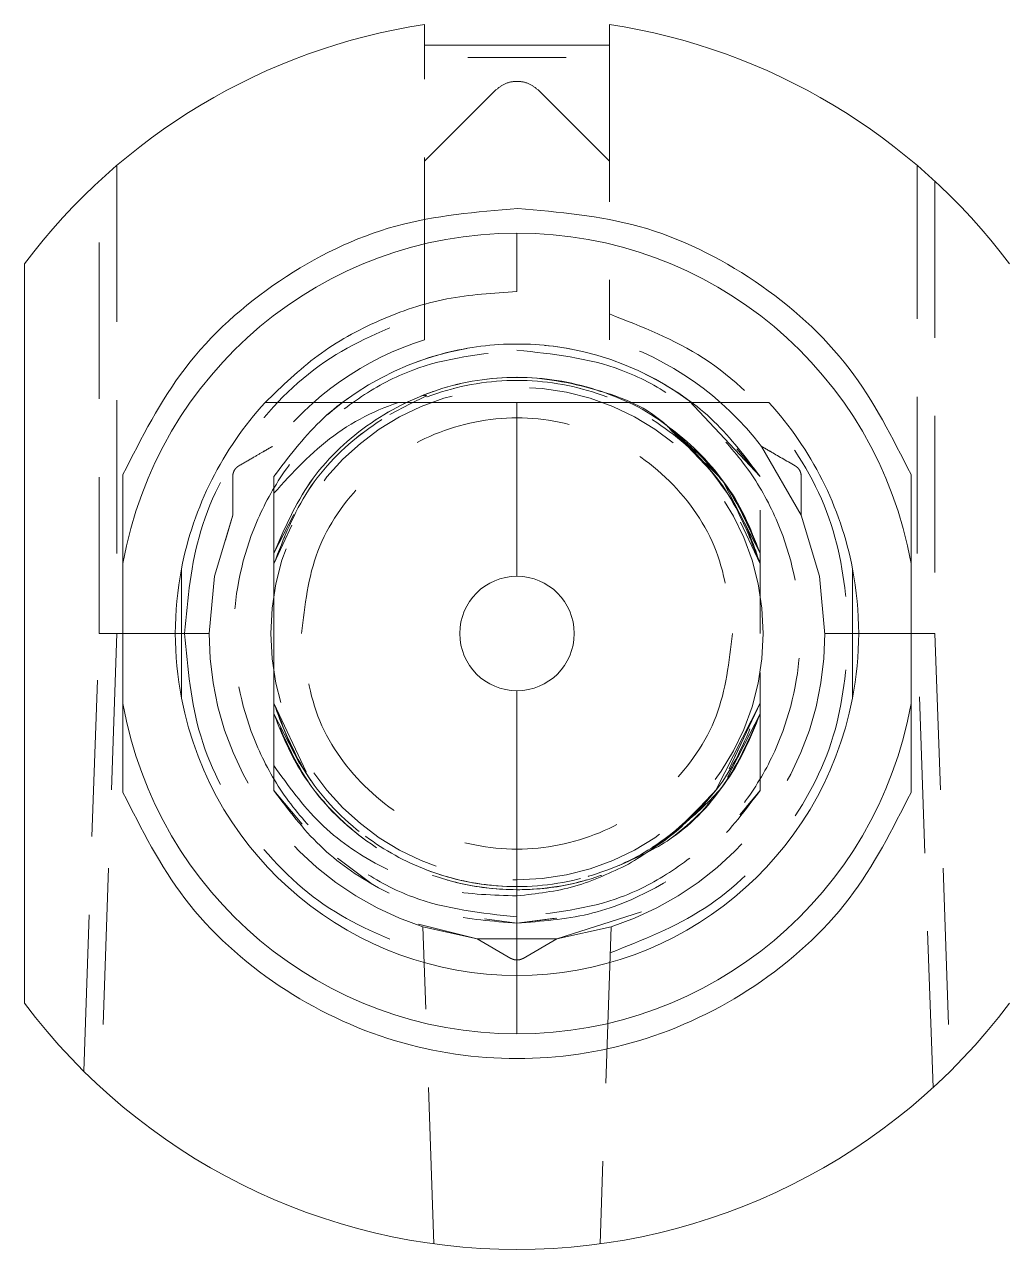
# Model space of a CAD drawing. Header units: millimetres. Extents: x 5 to 589, y 5 to 415.
# Drawn here: x 468.55 to 476.55, y 184.38 to 194.33 of the extents above; entities that cross this region are included whole.
import ezdxf

# ---------------------------------------------------------------- set-up
doc = ezdxf.new("R2010")
doc.units = ezdxf.units.MM
doc.linetypes.add('HIDDEN', pattern=[1.905, 1.27, -0.635])

msp = doc.modelspace()

# ---------------------------------------------------------------- linework, layer by layer
at = {"color": 7, "linetype": 'Continuous', "lineweight": 15}
for p, q in [((471.7969, 194.3273), (471.7969, 194.1589)), ((473.2969, 194.3273), (473.2969, 194.1589)), ((473.2969, 194.1589), (471.7969, 194.1589)), ((472.5469, 192.6339), (472.5469, 192.1589)), ((468.5469, 192.3839), (468.5469, 186.3839)), ((472.5469, 189.8487), (472.5469, 191.2589)), ((472.5469, 186.6089), (472.5469, 188.9191)), ((472.5469, 186.6089), (472.5469, 186.1339))]:
    msp.add_line(p, q, dxfattribs=at)
at = {"color": 7, "linetype": 'HIDDEN', "lineweight": 0}
for p, q in [((471.7969, 191.9776), (471.7969, 194.1589)), ((473.2969, 194.1589), (473.2969, 191.9776)), ((471.7969, 193.2187), (472.3701, 193.792)), ((472.7237, 193.792), (473.2969, 193.2187)), ((469.2969, 193.1836), (469.2969, 190.0342)), ((475.7969, 190.0342), (475.7969, 193.1836)), ((469.1526, 189.3839), (469.1526, 193.0552)), ((475.9413, 193.0552), (475.9413, 189.3839)), ((473.9446, 191.2731), (474.5219, 190.6574)), ((474.5219, 190.6574), (474.3331, 190.8827)), ((474.5324, 190.903), (474.8053, 190.7455)), ((474.8553, 190.3438), (474.5324, 190.903)), ((470.2386, 190.3438), (470.2386, 190.6589)), ((470.5719, 190.6574), (470.5719, 189.6991)), ((474.2279, 190.6065), (474.5219, 190.0348)), ((474.228, 190.6065), (474.5219, 190.0348)), ((470.2386, 190.3438), (470.1805, 190.1416)), ((470.5719, 190.3848), (470.5719, 190.0348)), ((470.5719, 190.0348), (470.5719, 190.3848)), ((470.7338, 190.3496), (470.5719, 190.0348)), ((474.5219, 190.3848), (474.5219, 190.0348)), ((470.5719, 189.9499), (470.7195, 190.2628)), ((470.7195, 190.2628), (470.5719, 189.9499)), ((474.3621, 190.2889), (474.5219, 189.9499)), ((474.5219, 189.9499), (474.3621, 190.2889)), ((474.5219, 190.0348), (474.398, 190.2759)), ((474.5219, 189.6991), (474.5219, 189.9499)), ((470.5719, 189.6991), (470.5719, 189.0687)), ((474.5219, 189.4655), (474.5219, 189.6991)), ((474.5219, 189.3839), (474.5219, 189.652)), ((469.0284, 185.8314), (469.1525, 189.3839)), ((469.2969, 189.3839), (469.1526, 189.3839)), ((469.2969, 189.3839), (469.1682, 185.6982)), ((469.2969, 189.3839), (469.8469, 189.3839)), ((470.0469, 189.3839), (469.8469, 189.3839)), ((475.2469, 189.3839), (475.0469, 189.3839)), ((475.2469, 189.3839), (475.7969, 189.3839)), ((475.9256, 185.6982), (475.7969, 189.3839)), ((475.7969, 189.3839), (475.9413, 189.3839)), ((475.9413, 189.3839), (476.0654, 185.8314)), ((470.5719, 189.0687), (470.5719, 188.3113)), ((474.5219, 188.8179), (474.5219, 189.0687)), ((475.2719, 188.8595), (475.2719, 188.8595)), ((470.5719, 188.733), (470.5719, 188.1104)), ((470.5719, 188.3113), (470.5719, 188.733)), ((470.5719, 188.733), (470.7794, 188.3295)), ((470.8344, 188.2614), (470.572, 188.8179)), ((470.572, 188.8179), (470.8344, 188.2614)), ((470.8344, 188.2614), (470.572, 188.8179)), ((470.572, 188.8179), (470.8344, 188.2614)), ((474.5219, 188.8179), (474.1607, 188.1124)), ((474.5219, 188.733), (474.2576, 188.219)), ((474.2576, 188.219), (474.5219, 188.733)), ((474.5219, 188.733), (474.2576, 188.219)), ((474.5219, 188.8179), (474.271, 188.2858)), ((474.271, 188.2858), (474.5219, 188.8179)), ((474.5219, 188.8179), (474.271, 188.2858)), ((474.271, 188.2858), (474.5219, 188.8179)), ((474.2921, 188.286), (474.5219, 188.733)), ((474.5219, 188.8179), (474.3004, 188.348)), ((474.3004, 188.3481), (474.5219, 188.8179)), ((474.5219, 188.1104), (474.5219, 188.733)), ((474.5219, 188.383), (474.5219, 188.1104)), ((470.5719, 188.1104), (470.8011, 187.8369)), ((474.3565, 187.9129), (474.5219, 188.1104)), ((474.4052, 187.971), (474.5219, 188.1104)), ((471.0903, 187.5594), (471.3719, 187.3487)), ((472.282, 187.0671), (472.5469, 187.0339)), ((472.5469, 187.0339), (472.8706, 187.0745)), ((472.5469, 187.0339), (472.8572, 187.0728)), ((472.8698, 186.9048), (473.5579, 187.125)), ((471.7461, 187.0239), (472.2241, 186.9048)), ((471.8719, 184.4297), (471.782, 187.0038)), ((472.2241, 186.9048), (471.782, 187.0038)), ((473.3118, 187.0038), (472.8698, 186.9048)), ((473.3118, 187.0038), (473.2219, 184.4297)), ((472.4969, 186.7473), (472.2241, 186.9048)), ((472.2241, 186.9048), (472.8698, 186.9048)), ((472.8698, 186.9048), (472.5969, 186.7473))]:
    msp.add_line(p, q, dxfattribs=at)
at = {"color": 7, "linetype": 'HIDDEN', "lineweight": 0, "flags": 128}
for points in [[(471.7708, 191.3131), (471.7994, 191.3169), (471.8084, 191.317), (471.8097, 191.3167), (471.8105, 191.3164), (471.8107, 191.3162), (471.8107, 191.3162), (471.8107, 191.3161), (471.8108, 191.3161), (471.8108, 191.3161), (471.8108, 191.3161), (471.8108, 191.3161), (471.8108, 191.3162), (471.8107, 191.3164), (471.8107, 191.3165), (471.8107, 191.3165), (471.8107, 191.3165), (471.8107, 191.3165), (471.8107, 191.3165), (471.8107, 191.3164), (471.8108, 191.3162), (471.8108, 191.316), (471.8109, 191.3159), (471.8109, 191.3159), (471.8109, 191.3158), (471.8109, 191.3158), (471.8109, 191.3158), (471.8109, 191.3158), (471.8109, 191.3155), (471.8108, 191.3151), (471.8105, 191.3145), (471.8075, 191.3118), (471.678, 191.2476), (471.515, 191.1604)], [(470.5719, 190.6574), (470.5719, 190.6574)], [(470.5719, 190.6574), (470.5719, 190.6574)], [(470.5719, 190.6574), (470.5719, 190.6574)], [(470.5719, 190.6574), (470.5719, 190.6574)], [(470.5719, 190.6574), (470.5719, 190.6574)], [(470.5719, 190.6574), (470.5719, 190.6574)], [(470.5719, 190.6574), (470.5719, 190.6574)], [(470.5719, 190.6574), (470.5719, 190.6574)], [(474.5219, 190.6574), (474.5219, 190.6574)], [(470.0469, 189.3839), (470.0907, 189.8495), (470.2386, 190.3438)], [(474.8553, 190.3438), (475.0032, 189.8495), (475.0469, 189.3754)], [(474.5219, 189.9499), (474.5219, 189.9499)], [(474.5219, 189.9499), (474.5219, 189.9499)], [(474.5219, 189.9499), (474.5219, 189.9499)], [(474.5219, 189.9499), (474.5219, 189.9499)], [(474.5219, 189.9499), (474.5219, 189.9499)], [(470.5719, 189.6991), (470.5719, 189.6991)], [(470.5719, 189.0687), (470.5719, 189.0687)], [(474.5219, 188.8179), (474.5219, 188.8179)], [(474.5219, 188.8179), (474.5219, 188.8179)], [(474.5219, 188.8179), (474.5219, 188.8179)], [(474.5219, 188.8179), (474.5219, 188.8179)], [(474.5219, 188.8179), (474.5219, 188.8179)], [(474.5219, 188.8179), (474.5219, 188.8179)], [(474.5219, 188.8179), (474.5219, 188.8179)], [(474.5219, 188.8179), (474.5219, 188.8179)], [(470.7677, 188.3567), (470.7677, 188.3567)], [(470.5719, 188.1104), (470.5719, 188.1104)], [(470.5719, 188.1104), (470.5719, 188.1104)], [(470.5719, 188.1104), (470.5719, 188.1104)], [(470.5719, 188.1104), (470.5719, 188.1104)], [(470.5719, 188.1104), (470.5719, 188.1104)], [(470.5719, 188.1104), (470.5719, 188.1104)], [(470.5719, 188.1104), (470.5719, 188.1104)], [(474.5219, 188.1104), (474.5219, 188.1104)], [(471.5197, 187.6047), (471.5197, 187.6047)]]:
    msp.add_lwpolyline(points, dxfattribs=at)
at = {"color": 7, "linetype": 'HIDDEN', "lineweight": 0}
msp.add_circle((472.5469, 189.3839), 2, dxfattribs=at)
at = {"color": 7, "linetype": 'Continuous', "lineweight": 15}
for radius, start, end in [(5, 98.62693, 143.1301), (5, 36.8699, 81.37307), (3.25, 90, 169.93673), (3.25, 10.06327, 90), (2.775, 137.49336, 169.10705), (2.775, 10.89324, 42.50663), (2.775, 169.10668, 190.89376), (0.4648, 90, 270), (0.4648, 270, 90), (2.775, 349.10676, 10.89295), (2.775, 190.89295, 270), (2.775, 270, 349.10705), (3.25, 190.06327, 270), (3.25, 270, 349.93673), (5, 216.8699, 323.1301)]:
    msp.add_arc((472.5469, 189.3839), radius, start, end, dxfattribs=at)
at = {"color": 7, "linetype": 'HIDDEN', "lineweight": 0}
for radius, start, end in [(2.5, 107.4576, 142.57976), (2.35, 53.50581, 147.18508), (2.5, 37.42024, 72.5424), (2.5, 180, 252.18431), (2.5, 287.81569, 0)]:
    msp.add_arc((472.5469, 189.3839), radius, start, end, dxfattribs=at)
for points, knots in [([(472.1469, 194.0589), (472.1529, 194.0589), (472.165, 194.0589), (472.2575, 194.0589), (472.3897, 194.0589), (472.5469, 194.0589), (472.7042, 194.0589), (472.8364, 194.0589), (472.9289, 194.0589), (472.9409, 194.0589), (472.9469, 194.0589)], [0, 0, 0, 0, 0.124999, 0.249999, 0.375001, 0.499994, 0.624999, 0.750001, 0.875001, 1, 1, 1, 1]), ([(472.3701, 193.792), (472.396, 193.8125), (472.4476, 193.8535), (472.5469, 193.871), (472.6462, 193.8535), (472.6979, 193.8125), (472.7237, 193.792)], [0, 0, 0, 0, 0.249998, 0.499981, 0.750002, 1, 1, 1, 1]), ([(469.8469, 189.3839), (469.8727, 189.6665), (469.9257, 190.247), (470.3534, 191.033), (470.9897, 191.6622), (471.5326, 191.8744), (471.7969, 191.9776)], [0, 0, 0, 0, 0.2433925, 0.499999, 0.756606, 1, 1, 1, 1]), ([(471.7969, 191.9776), (471.7969, 191.9498), (471.7969, 191.8946), (471.7969, 191.8264), (471.7969, 191.7774), (471.7969, 191.7716), (471.7969, 191.7687)], [0, 0, 0, 0, 0.258622, 0.513616, 0.756093, 1, 1, 1, 1]), ([(473.2969, 191.9776), (473.5612, 191.8744), (474.1042, 191.6622), (474.7404, 191.033), (475.1682, 190.247), (475.2211, 189.6665), (475.2469, 189.3839)], [0, 0, 0, 0, 0.243394, 0.500001, 0.756608, 1, 1, 1, 1]), ([(473.2969, 191.9776), (473.2969, 191.9499), (473.2969, 191.8948), (473.2969, 191.8266), (473.2969, 191.7774), (473.2969, 191.7716), (473.2969, 191.7687)], [0, 0, 0, 0, 0.2581049, 0.5126007, 0.7555952, 1, 1, 1, 1]), ([(474.5219, 190.6574), (474.4041, 190.814), (474.1685, 191.1272), (473.6818, 191.4679), (473.1336, 191.6852), (472.5469, 191.7583), (471.9602, 191.6851), (471.412, 191.4679), (470.9254, 191.1272), (470.6897, 190.814), (470.5719, 190.6574)], [0, 0, 0, 0, 0.124998, 0.249999, 0.374998, 0.500001, 0.625, 0.749999, 0.875, 1, 1, 1, 1]), ([(472.5469, 187.0839), (472.2577, 187.1148), (471.8112, 187.1625), (471.2751, 187.4488), (470.9096, 187.746), (470.6104, 188.112), (470.3331, 188.648), (470.1911, 189.3839), (470.3331, 190.1196), (470.6104, 190.6556), (470.9094, 191.0216), (471.2749, 191.3189), (471.8111, 191.6053), (472.2577, 191.653), (472.5469, 191.6839)], [0, 0, 0, 0, 0.1197204, 0.1848231, 0.2499997, 0.3151022, 0.3802786, 0.5000001, 0.6197215, 0.6848242, 0.7500001, 0.8151031, 0.8802795, 1, 1, 1, 1]), ([(472.5469, 191.6839), (472.8361, 191.653), (473.2826, 191.6053), (473.8188, 191.319), (474.1842, 191.0218), (474.4834, 190.6558), (474.7607, 190.1198), (474.9027, 189.3839), (474.7608, 188.6481), (474.4835, 188.1121), (474.1845, 187.7462), (473.8189, 187.4489), (473.2828, 187.1625), (472.8361, 187.1148), (472.5469, 187.0839)], [0, 0, 0, 0, 0.119722, 0.184824, 0.250001, 0.315103, 0.380279, 0.5, 0.619721, 0.684824, 0.749999, 0.815102, 0.880278, 1, 1, 1, 1]), ([(473.7851, 191.0495), (473.7786, 191.056), (473.6197, 191.2158), (473.1882, 191.3841), (472.5497, 191.5005), (471.8945, 191.3943), (471.3106, 191.096), (470.832, 190.6345), (470.6586, 190.2347), (470.5719, 190.0348)], [0, 0, 0, 0, 0.006977, 0.17248, 0.337983, 0.503489, 0.668991, 0.834497, 1, 1, 1, 1]), ([(470.5719, 190.0348), (470.6586, 190.2347), (470.832, 190.6346), (471.3105, 191.0959), (471.8949, 191.3948), (472.5483, 191.4988), (473.1935, 191.3904), (473.7064, 191.157), (473.9305, 190.9124), (474.0078, 190.828)], [0, 0, 0, 0, 0.153218, 0.306436, 0.459656, 0.612872, 0.766091, 0.919308, 1, 1, 1, 1]), ([(474.0769, 190.7593), (473.9782, 190.8686), (473.7338, 191.1394), (473.1944, 191.3916), (472.548, 191.4985), (471.895, 191.3949), (471.3105, 191.0959), (470.8321, 190.6346), (470.6586, 190.2347), (470.5719, 190.0348)], [0, 0, 0, 0, 0.101377, 0.251149, 0.40092, 0.550688, 0.700459, 0.85023, 1, 1, 1, 1]), ([(470.5719, 190.0348), (470.6587, 190.2347), (470.8321, 190.6346), (471.3105, 191.0958), (471.895, 191.3948), (472.548, 191.4984), (473.1945, 191.3917), (473.7378, 191.1368), (473.9851, 190.8623), (474.0868, 190.7494)], [0, 0, 0, 0, 0.149286, 0.298575, 0.447861, 0.597148, 0.746437, 0.895723, 1, 1, 1, 1]), ([(470.5719, 190.0348), (470.6587, 190.2347), (470.8321, 190.6346), (471.3105, 191.0958), (471.895, 191.3948), (472.548, 191.4984), (473.1944, 191.3916), (473.7346, 191.1388), (473.9796, 190.8672), (474.0789, 190.7572)], [0, 0, 0, 0, 0.149669, 0.29934, 0.449008, 0.598676, 0.748348, 0.898016, 1, 1, 1, 1]), ([(474.5219, 190.0348), (474.4352, 190.2347), (474.2618, 190.6346), (473.7834, 191.0958), (473.1986, 191.3951), (472.5469, 191.4975), (471.8953, 191.3951), (471.3104, 191.0958), (470.8321, 190.6346), (470.6587, 190.2347), (470.5719, 190.0348)], [0, 0, 0, 0, 0.125, 0.250001, 0.375, 0.499999, 0.625001, 0.749999, 0.875, 1, 1, 1, 1]), ([(470.5719, 189.9499), (470.6528, 190.1567), (470.8147, 190.5704), (471.2912, 191.0526), (471.8829, 191.3665), (472.5469, 191.4743), (473.2109, 191.3666), (473.8027, 191.0526), (474.2792, 190.5704), (474.441, 190.1567), (474.5219, 189.9499)], [0, 0, 0, 0, 0.1250004, 0.2499997, 0.3749994, 0.4999991, 0.6250013, 0.7499991, 0.8750008, 1, 1, 1, 1]), ([(474.5219, 189.9499), (474.441, 190.1567), (474.2792, 190.5704), (473.8027, 191.0526), (473.2109, 191.3666), (472.5469, 191.4743), (471.8829, 191.3665), (471.2912, 191.0526), (470.8147, 190.5704), (470.6528, 190.1567), (470.5719, 189.9499)], [0, 0, 0, 0, 0.124999, 0.250001, 0.374999, 0.500001, 0.625001, 0.75, 0.875, 1, 1, 1, 1]), ([(470.572, 189.9499), (470.6529, 190.1567), (470.8147, 190.5704), (471.2912, 191.0526), (471.8829, 191.3665), (472.5469, 191.4743), (473.2109, 191.3665), (473.8027, 191.0526), (474.2791, 190.5704), (474.441, 190.1567), (474.5219, 189.9499)], [0, 0, 0, 0, 0.125, 0.25, 0.374999, 0.499998, 0.625, 0.749999, 0.874999, 1, 1, 1, 1]), ([(474.5219, 189.9499), (474.441, 190.1567), (474.2791, 190.5704), (473.8027, 191.0526), (473.2109, 191.3665), (472.5469, 191.4743), (471.8829, 191.3665), (471.2912, 191.0526), (470.8147, 190.5704), (470.6529, 190.1567), (470.572, 189.9499)], [0, 0, 0, 0, 0.125001, 0.250001, 0.375, 0.500002, 0.625001, 0.75, 0.875, 1, 1, 1, 1]), ([(470.572, 189.9499), (470.6529, 190.1567), (470.8147, 190.5704), (471.2912, 191.0526), (471.8829, 191.3665), (472.5469, 191.4743), (473.2109, 191.3665), (473.8027, 191.0526), (474.2791, 190.5704), (474.441, 190.1567), (474.5219, 189.9499)], [0, 0, 0, 0, 0.125001, 0.25, 0.375, 0.499999, 0.625, 0.75, 0.874999, 1, 1, 1, 1]), ([(474.5219, 189.9499), (474.441, 190.1567), (474.2791, 190.5704), (473.8027, 191.0526), (473.2109, 191.3665), (472.5469, 191.4743), (471.8829, 191.3665), (471.2912, 191.0526), (470.8147, 190.5704), (470.6529, 190.1567), (470.572, 189.9499)], [0, 0, 0, 0, 0.125001, 0.25, 0.375, 0.500001, 0.625, 0.75, 0.874999, 1, 1, 1, 1]), ([(470.5719, 190.5229), (470.7246, 190.6897), (471.0302, 191.0235), (471.4825, 191.2376), (471.7352, 191.3038), (471.7708, 191.3131)], [0, 0, 0, 0, 0.461834, 0.924147, 1, 1, 1, 1]), ([(470.7969, 189.3839), (470.8232, 189.6129), (470.8759, 190.071), (471.2805, 190.6536), (471.859, 191.0428), (472.5469, 191.1795), (473.2349, 191.0428), (473.8133, 190.6535), (474.218, 190.071), (474.2706, 189.6129), (474.2969, 189.3839)], [0, 0, 0, 0, 0.125, 0.249999, 0.375, 0.499999, 0.625, 0.749999, 0.875, 1, 1, 1, 1]), ([(474.1088, 190.7186), (474.0222, 190.8107), (473.9205, 190.9189), (473.807, 191.023), (473.7874, 191.0449), (473.7836, 191.0518), (473.7832, 191.0542), (473.7834, 191.0551), (473.7836, 191.0555), (473.7837, 191.0556)], [0, 0, 0, 0, 0.8053592, 0.9459529, 0.9826857, 0.9932367, 0.9969225, 0.9985076, 1, 1, 1, 1]), ([(473.7837, 191.0556), (473.9463, 190.9141), (474.2715, 190.6311), (474.4385, 190.2336), (474.5219, 190.0348)], [0, 0, 0, 0, 0.499999, 1, 1, 1, 1]), ([(470.5614, 190.903), (470.5604, 190.9025), (470.5583, 190.9012), (470.5369, 190.8889), (470.4847, 190.8587), (470.3976, 190.8085), (470.3268, 190.7676), (470.2886, 190.7455)], [0, 0, 0, 0, 0.074115, 0.154927, 0.359909, 0.653707, 1, 1, 1, 1]), ([(474.0078, 190.828), (474.0845, 190.7588), (474.3231, 190.5437), (474.4415, 190.2406), (474.5219, 190.0348)], [0, 0, 0, 0, 0.321279, 1, 1, 1, 1]), ([(474.8053, 190.7455), (474.7342, 190.7865), (474.6404, 190.8407), (474.5569, 190.8889), (474.5355, 190.9013), (474.5334, 190.9025), (474.5324, 190.903)], [0, 0, 0, 0, 0.6387149, 0.8437532, 0.9250037, 1, 1, 1, 1]), ([(470.2386, 190.6589), (470.2392, 190.6676), (470.2405, 190.685), (470.2511, 190.7094), (470.2669, 190.7308), (470.2813, 190.7406), (470.2886, 190.7455)], [0, 0, 0, 0, 0.2508027, 0.5000302, 0.7492039, 1, 1, 1, 1]), ([(470.2886, 190.7455), (470.2821, 190.7414), (470.2732, 190.7358), (470.261, 190.7224), (470.2557, 190.715), (470.2522, 190.7095), (470.249, 190.7036), (470.2451, 190.6951), (470.2393, 190.6773), (470.2389, 190.6667), (470.2386, 190.6589)], [0, 0, 0, 0, 0.300126, 0.406681, 0.452586, 0.495881, 0.540085, 0.586731, 0.694529, 1, 1, 1, 1]), ([(474.5219, 189.9499), (474.4737, 190.0891), (474.3773, 190.3675), (474.1983, 190.6016), (474.1088, 190.7186)], [0, 0, 0, 0, 0.5000023, 1, 1, 1, 1]), ([(474.5219, 189.9499), (474.4737, 190.0891), (474.3773, 190.3675), (474.1983, 190.6016), (474.1088, 190.7186)], [0, 0, 0, 0, 0.499994, 1, 1, 1, 1]), ([(474.8053, 190.7455), (474.8125, 190.7406), (474.8269, 190.7308), (474.8428, 190.7094), (474.8533, 190.685), (474.8546, 190.6676), (474.8553, 190.6589)], [0, 0, 0, 0, 0.250796, 0.49997, 0.749197, 1, 1, 1, 1]), ([(474.8553, 190.6589), (474.855, 190.6666), (474.8546, 190.677), (474.849, 190.6943), (474.8453, 190.7026), (474.8422, 190.7084), (474.8388, 190.7141), (474.8334, 190.7217), (474.8209, 190.7357), (474.8119, 190.7413), (474.8053, 190.7455)], [0, 0, 0, 0, 0.3001491, 0.4066803, 0.4526059, 0.4959047, 0.5401114, 0.5867217, 0.6945654, 1, 1, 1, 1]), ([(470.2386, 190.6589), (470.2386, 190.5769), (470.2386, 190.4685), (470.2386, 190.372), (470.2386, 190.3474), (470.2386, 190.345), (470.2386, 190.3438)], [0, 0, 0, 0, 0.638672, 0.84374, 0.924997, 1, 1, 1, 1]), ([(474.8553, 190.6589), (474.8553, 190.5769), (474.8553, 190.4685), (474.8553, 190.372), (474.8553, 190.3474), (474.8553, 190.345), (474.8553, 190.3438)], [0, 0, 0, 0, 0.638716, 0.843746, 0.925, 1, 1, 1, 1]), ([(470.5719, 190.0348), (470.5719, 190.0132), (470.5719, 189.9851), (470.5719, 189.9579), (470.5719, 189.951), (470.5719, 189.9502), (470.5719, 189.9499)], [0, 0, 0, 0, 0.659337, 0.855288, 0.930508, 1, 1, 1, 1]), ([(470.5719, 189.9499), (470.5719, 189.9502), (470.5719, 189.951), (470.5719, 189.9578), (470.5719, 189.9845), (470.5719, 190.013), (470.5719, 190.0348)], [0, 0, 0, 0, 0.068838, 0.145316, 0.344692, 1, 1, 1, 1]), ([(470.5719, 190.0348), (470.5719, 190.0131), (470.5719, 189.9851), (470.5719, 189.9578), (470.5719, 189.951), (470.5719, 189.9502), (470.5719, 189.9499)], [0, 0, 0, 0, 0.65957, 0.855371, 0.930532, 1, 1, 1, 1]), ([(474.5219, 189.9499), (474.5219, 189.9503), (474.5219, 189.951), (474.5219, 189.9579), (474.5219, 189.9845), (474.5219, 190.013), (474.5219, 190.0348)], [0, 0, 0, 0, 0.068892, 0.145446, 0.344942, 1, 1, 1, 1]), ([(474.5219, 190.0348), (474.5219, 190.0132), (474.5219, 189.9851), (474.5219, 189.9579), (474.5219, 189.951), (474.5219, 189.9502), (474.5219, 189.9499)], [0, 0, 0, 0, 0.659484, 0.855327, 0.930517, 1, 1, 1, 1]), ([(469.8469, 189.3839), (469.8726, 189.1019), (469.9253, 188.5227), (470.3512, 187.7381), (470.9848, 187.1092), (471.526, 186.8961), (471.7894, 186.7923)], [0, 0, 0, 0, 0.243423, 0.500001, 0.756578, 1, 1, 1, 1]), ([(474.2969, 189.3839), (474.2706, 189.1549), (474.218, 188.6968), (473.8133, 188.1142), (473.2349, 187.725), (472.5469, 187.5883), (471.859, 187.725), (471.2805, 188.1142), (470.8759, 188.6968), (470.8232, 189.1549), (470.7969, 189.3839)], [0, 0, 0, 0, 0.125, 0.250001, 0.375, 0.500001, 0.625, 0.750001, 0.875, 1, 1, 1, 1]), ([(473.3044, 186.7923), (473.5679, 186.8961), (474.109, 187.1092), (474.7426, 187.7381), (475.1685, 188.5227), (475.2212, 189.1019), (475.2469, 189.3839)], [0, 0, 0, 0, 0.243423, 0.499999, 0.756578, 1, 1, 1, 1]), ([(470.5719, 188.8179), (470.5719, 188.8175), (470.5719, 188.8168), (470.5719, 188.8099), (470.5719, 188.7833), (470.5719, 188.7548), (470.5719, 188.733)], [0, 0, 0, 0, 0.0688631, 0.145383, 0.3448321, 1, 1, 1, 1]), ([(470.5719, 188.8179), (470.5719, 188.8175), (470.5719, 188.8167), (470.5719, 188.8099), (470.5719, 188.7833), (470.5719, 188.7548), (470.5719, 188.733)], [0, 0, 0, 0, 0.068951, 0.145559, 0.345134, 1, 1, 1, 1]), ([(470.5719, 188.733), (470.5719, 188.7546), (470.5719, 188.7827), (470.5719, 188.8099), (470.5719, 188.8168), (470.5719, 188.8176), (470.5719, 188.8179)], [0, 0, 0, 0, 0.659579, 0.855417, 0.930573, 1, 1, 1, 1]), ([(474.1607, 188.1124), (474.0326, 187.9741), (473.7765, 187.6974), (473.268, 187.4341), (472.7141, 187.3098), (472.1456, 187.3426), (471.607, 187.5275), (471.1414, 187.8522), (470.7704, 188.2884), (470.6381, 188.6414), (470.5719, 188.8179)], [0, 0, 0, 0, 0.124999, 0.250001, 0.375, 0.500001, 0.624999, 0.750001, 0.875001, 1, 1, 1, 1]), ([(470.5719, 188.8179), (470.6529, 188.6111), (470.8147, 188.1974), (471.2912, 187.7152), (471.8829, 187.4012), (472.5469, 187.2935), (473.211, 187.4012), (473.8027, 187.7152), (474.2792, 188.1974), (474.441, 188.6111), (474.5219, 188.8179)], [0, 0, 0, 0, 0.124999, 0.250001, 0.374999, 0.499999, 0.625, 0.75, 0.875, 1, 1, 1, 1]), ([(470.5719, 188.733), (470.6267, 188.5957), (470.7364, 188.3212), (471.0063, 187.9653), (471.3395, 187.6712), (471.7287, 187.4551), (472.1546, 187.3254), (472.5976, 187.2903), (473.0411, 187.3435), (473.3147, 187.4555), (473.4515, 187.5114)], [0, 0, 0, 0, 0.125001, 0.25, 0.375, 0.500003, 0.625003, 0.750002, 0.875, 1, 1, 1, 1]), ([(474.5219, 188.733), (474.4352, 188.533), (474.2618, 188.1332), (473.7834, 187.672), (473.1986, 187.3727), (472.5469, 187.2702), (471.8953, 187.3727), (471.3104, 187.672), (470.8321, 188.1332), (470.6586, 188.533), (470.5719, 188.733)], [0, 0, 0, 0, 0.124999, 0.25, 0.374999, 0.499998, 0.625001, 0.749999, 0.875, 1, 1, 1, 1]), ([(473.3755, 187.501), (473.5094, 187.5604), (473.8416, 187.7079), (474.2599, 188.1373), (474.4346, 188.5344), (474.5219, 188.733)], [0, 0, 0, 0, 0.252267, 0.626131, 1, 1, 1, 1]), ([(474.5219, 188.733), (474.4392, 188.529), (474.2995, 188.1844), (474.0219, 187.9407), (473.9087, 187.8413)], [0, 0, 0, 0, 0.592114, 1, 1, 1, 1]), ([(474.5219, 188.8179), (474.5219, 188.8175), (474.5219, 188.8168), (474.5219, 188.8099), (474.5219, 188.7833), (474.5219, 188.7548), (474.5219, 188.733)], [0, 0, 0, 0, 0.06887, 0.145419, 0.34492, 1, 1, 1, 1]), ([(474.5219, 188.733), (474.5219, 188.7546), (474.5219, 188.7827), (474.5219, 188.8099), (474.5219, 188.8168), (474.5219, 188.8176), (474.5219, 188.8179)], [0, 0, 0, 0, 0.659362, 0.85528, 0.930492, 1, 1, 1, 1]), ([(474.5219, 188.8179), (474.5219, 188.8175), (474.5219, 188.8167), (474.5219, 188.8099), (474.5219, 188.7833), (474.5219, 188.7548), (474.5219, 188.733)], [0, 0, 0, 0, 0.068944, 0.145586, 0.345161, 1, 1, 1, 1]), ([(470.5719, 188.3113), (470.6891, 188.1484), (470.9219, 187.8247), (471.4149, 187.4839), (471.9664, 187.2701), (472.3543, 187.2599), (472.5469, 187.2548)], [0, 0, 0, 0, 0.255054, 0.506741, 0.755059, 1, 1, 1, 1]), ([(470.5719, 188.1104), (470.6897, 187.9536), (470.9254, 187.6402), (471.412, 187.3017), (471.9602, 187.0761), (472.3513, 187.048), (472.5469, 187.0339)], [0, 0, 0, 0, 0.250001, 0.500002, 0.750001, 1, 1, 1, 1]), ([(470.5719, 188.1104), (470.6897, 187.9536), (470.9254, 187.6402), (471.412, 187.3017), (471.9602, 187.0761), (472.3513, 187.048), (472.5469, 187.0339)], [0, 0, 0, 0, 0.250001, 0.500002, 0.750001, 1, 1, 1, 1]), ([(472.5469, 187.0339), (472.7425, 187.048), (473.1336, 187.0761), (473.6818, 187.3017), (474.1685, 187.6401), (474.4041, 187.9536), (474.5219, 188.1104)], [0, 0, 0, 0, 0.250004, 0.500003, 0.750004, 1, 1, 1, 1]), ([(472.5469, 187.0339), (472.7425, 187.048), (473.1336, 187.0761), (473.6818, 187.3017), (474.1685, 187.6401), (474.4041, 187.9536), (474.5219, 188.1104)], [0, 0, 0, 0, 0.250004, 0.500003, 0.750004, 1, 1, 1, 1]), ([(473.4515, 187.5114), (473.5856, 187.594), (473.8525, 187.7583), (474.0583, 187.9948), (474.1607, 188.1124)], [0, 0, 0, 0, 0.502466, 1, 1, 1, 1]), ([(473.4515, 187.5114), (473.3089, 187.4434), (473.022, 187.3065), (472.7059, 187.2721), (472.5469, 187.2548)], [0, 0, 0, 0, 0.497054, 1, 1, 1, 1]), ([(472.5969, 186.7473), (472.589, 186.7435), (472.5732, 186.7359), (472.5469, 186.7329), (472.5206, 186.7359), (472.5048, 186.7435), (472.4969, 186.7473)], [0, 0, 0, 0, 0.250054, 0.500071, 0.749946, 1, 1, 1, 1])]:
    msp.add_open_spline(points, degree=3, knots=knots, dxfattribs=at)
at = {"color": 7, "linetype": 'Continuous', "lineweight": 15}
for points, knots in [([(469.3469, 190.6733), (469.4981, 190.973), (469.8074, 191.5862), (470.5924, 192.2842), (471.534, 192.7497), (472.2184, 192.8063), (472.553, 192.8339)], [0, 0, 0, 0, 0.244391, 0.499999, 0.755608, 1, 1, 1, 1]), ([(472.553, 192.8339), (472.8865, 192.8053), (473.5687, 192.7467), (474.5064, 192.2805), (475.288, 191.5836), (475.5962, 190.9722), (475.7469, 190.6733)], [0, 0, 0, 0, 0.244423, 0.5, 0.755575, 1, 1, 1, 1]), ([(472.5469, 192.1589), (472.3551, 192.1475), (471.9716, 192.1246), (471.4225, 191.9398), (470.9152, 191.6599), (470.6392, 191.3926), (470.5012, 191.2589)], [0, 0, 0, 0, 0.249998, 0.5, 0.750003, 1, 1, 1, 1]), ([(472.5469, 191.2589), (472.352, 191.2589), (471.8476, 191.2589), (471.1658, 191.2589), (470.7168, 191.2589), (470.5012, 191.2589)], [0, 0, 0, 0, 0.246521, 0.63814, 1, 1, 1, 1]), ([(474.5927, 191.2589), (474.1551, 191.2589), (473.5521, 191.2589), (472.7633, 191.2589), (472.5469, 191.2589)], [0, 0, 0, 0, 0.725753, 1, 1, 1, 1]), ([(469.3469, 190.6733), (469.3469, 190.5388), (469.3469, 190.365), (469.3469, 190.1707), (469.3469, 190.0901), (469.3469, 190.0361), (469.3469, 189.9965), (469.3469, 189.9703), (469.3469, 189.9563), (469.3469, 189.9522), (469.3469, 189.9519), (469.3469, 189.9518)], [0, 0, 0, 0, 0.52193, 0.674705, 0.779635, 0.851732, 0.901667, 0.954565, 0.975882, 0.993094, 1, 1, 1, 1]), ([(475.7469, 190.6733), (475.7469, 190.5388), (475.7469, 190.365), (475.7469, 190.1707), (475.7469, 190.0901), (475.7469, 190.0361), (475.7469, 189.9965), (475.7469, 189.9703), (475.7469, 189.9563), (475.7469, 189.9522), (475.7469, 189.9519), (475.7469, 189.9518)], [0, 0, 0, 0, 0.52193, 0.674705, 0.779635, 0.851732, 0.901667, 0.954565, 0.975882, 0.993094, 1, 1, 1, 1]), ([(469.3469, 189.9518), (469.3469, 189.7758), (469.3469, 189.4234), (469.3469, 189.0303), (469.3469, 188.8379), (469.3469, 188.816)], [0, 0, 0, 0, 0.469099, 0.939612, 1, 1, 1, 1]), ([(475.7469, 189.9518), (475.7469, 189.7758), (475.7469, 189.4234), (475.7469, 189.0303), (475.7469, 188.8379), (475.7469, 188.816)], [0, 0, 0, 0, 0.469099, 0.939612, 1, 1, 1, 1]), ([(469.8219, 189.9083), (469.8219, 189.6182), (469.8219, 189.2651), (469.8219, 188.9209), (469.8219, 188.8595)], [0, 0, 0, 0, 0.821496, 1, 1, 1, 1]), ([(475.2719, 188.8595), (475.2719, 189.1496), (475.2719, 189.5027), (475.2719, 189.8469), (475.2719, 189.9083)], [0, 0, 0, 0, 0.821487, 1, 1, 1, 1]), ([(469.3469, 188.816), (469.3469, 188.8155), (469.3469, 188.8143), (469.3469, 188.8026), (469.3469, 188.7591), (469.3469, 188.5626), (469.3469, 188.3287), (469.3469, 188.1325), (469.3469, 188.0945)], [0, 0, 0, 0, 0.01693, 0.039302, 0.081695, 0.236196, 0.852155, 1, 1, 1, 1]), ([(475.7469, 188.816), (475.7469, 188.8155), (475.7469, 188.8143), (475.7469, 188.8026), (475.7469, 188.7591), (475.7469, 188.5626), (475.7469, 188.3287), (475.7469, 188.1325), (475.7469, 188.0945)], [0, 0, 0, 0, 0.01693, 0.039302, 0.081695, 0.236196, 0.852155, 1, 1, 1, 1]), ([(475.7469, 188.0945), (475.596, 187.7955), (475.2872, 187.1838), (474.5039, 186.4817), (473.5643, 186.0332), (472.5469, 185.8853), (471.5296, 186.0333), (470.5899, 186.4817), (469.8066, 187.1838), (469.4979, 187.7955), (469.3469, 188.0945)], [0, 0, 0, 0, 0.122203, 0.250001, 0.377797, 0.500001, 0.622203, 0.749999, 0.877797, 1, 1, 1, 1])]:
    msp.add_open_spline(points, degree=3, knots=knots, dxfattribs=at)

doc.saveas('drawing.dxf')
